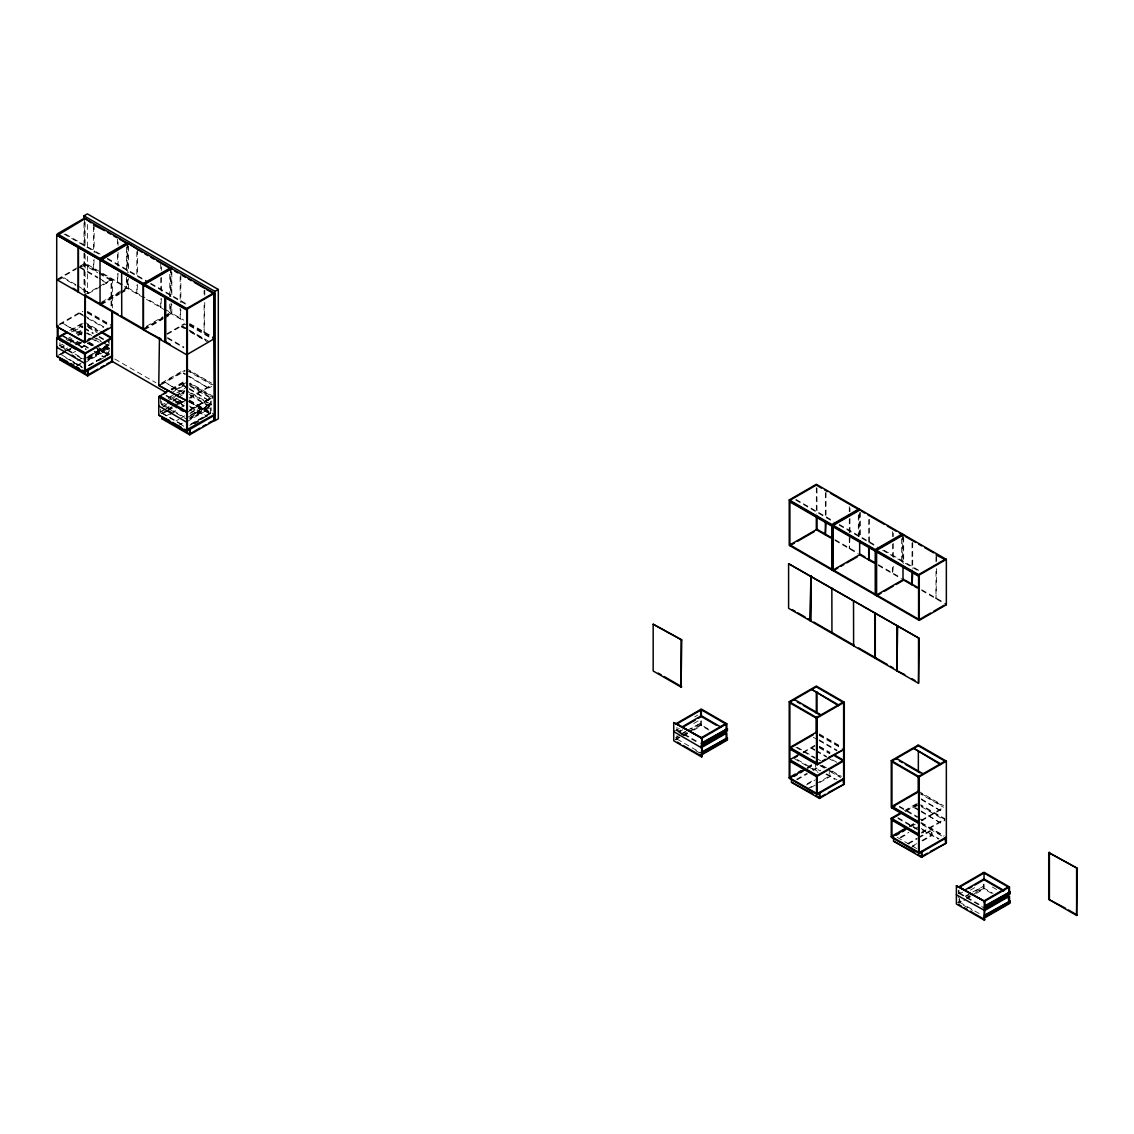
<?xml version="1.0" encoding="UTF-8"?>
<svg xmlns="http://www.w3.org/2000/svg" width="1134" height="1134" viewBox="0 0 1134 1134"><rect width="100%" height="100%" fill="white"/><g stroke="black" fill="none" stroke-linecap="round" stroke-linejoin="round"><path stroke-width="0.75" stroke-dasharray="5 3.75" d="M57.352 279.177L85.121 263.145L100.118 271.806M58.004 279.559L76.091 269.141M77.58 268.262L85.121 263.924M59.521 279.474L62.526 277.731L75.85 285.428M81.407 266.83L84.426 265.087L97.751 272.784M84.653 294.939L97.85 287.313M99.324 286.463L111.061 279.687L111.061 307.498M88.268 293.635L112.422 279.687L112.422 307.924M59.478 324.069L81.492 311.368M59.478 324.863L82.924 311.326M82.867 314.77L79.904 313.055L79.904 313.849L82.924 312.105M101.521 302.168L127.107 287.384L101.606 272.67M100.019 303.813L127.107 288.178L127.107 277.702M100.699 304.21L119.424 293.38M120.261 292.912L128.468 288.178L144.954 297.703M101.365 304.592L119.424 294.174M120.941 293.295L128.468 288.957L128.468 278.482M69.755 330.391L81.492 323.615M71.215 330.334L84.426 322.708M82.867 327.017L79.904 325.316L79.904 326.096L82.924 324.352M71.47 331.908L82.13 325.756M73.667 331.426L82.81 326.138M76.176 333.127L82.229 329.625M66.169 339.576L70.705 336.954M76.758 333.467L82.825 329.966M67.09 340.455L70.124 338.712M77.693 334.332L82.229 331.709M68.423 340.37L71.47 338.612M77.566 335.083L84.327 331.185M59.28 345.643L62.994 344.282M69.089 340.753L72.137 338.995M78.232 335.48L84.327 331.964M60.797 347.273L63.844 345.516M69.939 341.986L72.987 340.228M61.477 347.656L64.525 345.898M70.62 342.383L73.667 340.625M74.66 343.205L77.693 341.447M64.652 349.655L67.686 347.911M75.255 343.545L78.274 341.788M75.397 344.608L79.904 342M62.554 352.277L68.607 348.776M76.176 344.41L79.21 342.666M58.004 355.424L62.526 352.816M64.028 351.951L70.053 348.464M76.403 344.793L82.286 341.405M59.28 354.843L70.62 348.294M76.715 344.779L79.791 343.007M68.281 350.278L71.215 348.577M78.558 344.339L81.492 342.652M61.477 354.361L66.041 351.724M67.572 350.845L70.62 349.088M78.232 344.679L81.279 342.922M80.812 347.472L84.426 345.388M72.689 352.943L75.624 351.257M81.492 347.869L84.426 346.168M77.537 360.697L81.946 358.16M88.608 356.033L109.8 343.8M85.589 358.301L108.439 345.105M87.672 357.238L110.381 344.141M88.636 357.323L108.439 345.884L108.439 339.179M87.786 358.585L109.8 345.884L106.809 344.155M81.265 362.979L73.923 367.218L73.923 362.001M87.672 359.336L108.878 347.089M77.537 365.913L80.471 364.227M87.814 359.988L98.077 354.049L98.077 348.847M88.636 359.818L108.439 348.379L108.439 355.084L97.779 361.236M146.371 326.323L162.927 316.755M164.43 315.89L170.454 312.417L146.456 298.568M84.738 362.852L109.119 348.776L109.119 353.794M143.366 328.846L162.927 317.548M164.43 316.67L170.454 313.197L170.454 302.735M144.046 329.229L171.815 313.197L183.807 320.128M144.713 329.625L162.772 319.193M164.288 318.328L171.815 313.976L171.815 304.436M88.608 365.233L109.8 353M88.636 365.743L108.439 354.304L99.31 349.031M89.189 365.573L107.361 355.084M166.726 333.864L184.332 323.686M167.407 334.247L184.984 324.097M184.459 327.825L181.497 326.11L181.497 326.89L186.486 324.012M161.538 382.994L183.552 370.294M160.064 384.624L184.984 370.251M161.538 384.568L184.984 371.031M171.135 388.934L184.332 381.308M171.135 389.713L184.332 382.087M171.815 390.096L184.984 382.498M187.89 387.658L181.964 384.242L181.964 385.021L186.486 382.413M175.047 389.954L184.19 384.667M171.149 392.988L184.87 385.064M169.15 397.297L175.203 393.796M176.72 392.917L185.806 387.672M168.229 398.502L171.248 396.758M178.818 392.392L184.885 388.891M170.667 398.502L173.7 396.758M175.203 395.879L184.289 390.635M161.34 401.223L161.34 404.569L165.054 402.414M166.585 401.535L175.047 396.645M175.727 396.262L184.885 390.975M165.054 403.208L162.006 404.966L162.006 404.172L183.113 416.362M171.149 399.678L174.197 397.921M180.292 394.405L186.387 390.89L211.179 405.192L211.179 398.502L190.214 386.382M164.387 405.306L167.435 403.548M173.53 400.033L176.578 398.275M178.095 397.396L184.19 393.881M162.006 407.46L166.585 404.824M172.68 401.308L177.244 398.672M164.614 409.119L160.659 412.081M166.131 408.24L169.15 406.496M175.203 402.995L179.753 400.373M163.679 410.324L169.746 406.837M177.315 402.457L180.334 400.713M168.201 408.878L171.432 407.007M177.003 403.789L181.964 400.926M169.15 408.58L172.184 406.837M173.7 405.958L181.27 401.592M160.9 413.867L171.815 407.574M177.457 404.314L185.806 399.48M165.054 411.628L171.999 407.616M178.095 404.101L183.368 401.053M189.647 397.524L211.661 384.823M165.933 411.741L171.815 408.353M179.144 404.115L183.552 401.578M168.101 410.65L162.006 414.165L162.006 410.82M169.632 409.771L172.68 407.999M180.292 403.605L186.387 400.089L210.499 414.009L210.499 407.304L190.696 418.744M189.647 398.317L211.661 385.603M186.401 375.326L208.613 388.14L211.619 386.411M166.726 415.71L171.135 413.173M172.595 412.322L175.529 410.636M181.397 407.248L184.332 405.547M170.341 414.406L176.209 411.018M189.647 409.785L213.121 396.234L190.356 383.079M190.696 409.544L210.499 398.105L210.499 404.81L190.696 416.235M189.647 410.565L211.661 397.85M186.798 412.578L211.179 398.502M189.364 389.288L208.613 400.401L213.121 397.793L189.449 384.114M175.983 420.927L178.917 419.24M180.391 418.389L184.785 415.838M190.654 412.45L199.471 407.375L199.471 412.592M189.874 413.697L200.137 407.758L200.137 412.974L189.874 418.914M190.668 414.959L211.86 402.712M190.696 415.455L210.499 404.016M186.713 417.922L210.938 403.931M189.846 417.51L211.86 404.81L186.387 390.096M189.732 418.248L210.938 406.015M178.123 425.689L184.006 422.302M186.798 421.777L211.179 407.701L211.179 414.392M190.668 424.159L211.86 411.925M192.213 423.776L210.499 413.23M189.732 425.378L210.938 413.13M193.744 423.691L208.982 414.888M194.424 424.073L200.52 420.558M694.717 716.83L697.736 715.086M679.337 728.467L675.623 730.622L684.61 735.81M677.82 731.855L680.868 730.098M678.501 732.252L683.065 729.601M693.739 723.449L699.834 719.934M681.08 733.911L685.631 731.288M687.147 730.409L701.351 722.882L690.762 729.006M675.623 737.738L680.159 735.115M681.676 734.237L689.245 729.871M675.028 739.481L687.147 732.493M688.65 731.614L700.769 724.626L710.394 730.183M675.623 739.822L701.351 724.966M684.596 735.427L687.643 733.67M693.739 730.154L701.351 725.746L701.351 719.948M803.099 752.097L814.836 745.321M803.099 752.877L816.31 745.251M814.751 749.574L811.788 747.859L811.788 748.638L814.793 746.909M807.266 767.151L811.788 764.543M807.266 767.931L815.63 763.111L815.63 768.328L820.052 770.879M807.493 768.583L813.361 765.195M796.55 779.341L806.827 773.402M812.695 770.014L816.31 767.931L820.718 770.482M797.23 779.724L807.493 773.799M813.361 770.411L816.31 768.71M807.266 783.707L814.609 779.469M806.487 784.941L815.289 779.852M807.266 788.924L814.609 784.685M816.083 783.835L829.28 776.209L829.28 770.992M810.881 787.62L818.224 783.381M819.684 782.531L829.96 776.606L829.96 773.119M904.478 810.626L917.689 803M905.953 810.569L917.689 803.779M905.159 811.802L916.896 805.027M919.773 810.2L913.848 806.784L913.848 807.564L918.356 804.956M909.326 826.076L913.848 823.468M909.553 826.729L915.421 823.341M921.517 820.08L943.531 807.365M911.027 826.658L915.421 824.12M921.517 820.86L943.531 808.145M921.247 799.583L940.483 810.697L943.502 808.953M900.07 837.416L908.887 832.328M914.755 828.94L917.689 827.253M900.75 837.799L908.093 833.575M921.517 832.328L945.005 818.776L920.723 804.757M921.517 833.107L945.005 819.556L920.723 805.537M921.247 811.831L940.483 822.944L945.005 820.336M907.866 843.469L916.669 838.395M918.143 837.544L931.34 829.918L931.34 835.134L921.077 841.059M908.547 843.866L917.349 838.777M918.809 837.941L932.02 830.315L932.02 835.517L918.809 843.143M912.26 846.148L919.603 841.91M910.007 848.232L917.349 843.994M958.967 890.077L958.967 893.436L962.823 891.196M962.695 892.061L959.648 893.819L959.648 890.474M970.307 890.162L974.886 887.525M965.275 896.229L971.328 892.727M972.844 891.863L984.029 886.079L974.942 891.324M965.856 896.569L968.89 894.825M957.706 902.678L960.725 900.935M966.778 897.433L969.811 895.69M975.864 892.189L983.433 887.823L993.072 893.379M961.32 901.275L958.287 903.018L958.287 896.328M966.579 898.227L970.307 896.087M971.838 895.208L984.029 888.163M958.967 899.276L959.648 903.018L965.743 899.503M967.259 898.624L970.307 896.866M976.402 893.351L984.029 888.943L984.029 881.458M795.912 499.385L833.405 521.03M839.259 524.404L876.752 546.049M884.109 550.302L920.099 571.082M795.912 500.165L836.41 523.539M839.259 525.198L879.757 548.572M882.606 550.217L918.611 570.997M834.993 539.671L857.488 552.655M878.34 564.689L900.835 577.688M921.687 589.723L944.183 602.707M834.993 540.45L858.31 553.916M878.34 565.483L901.658 578.935M921.687 590.502L945.005 603.968M65.545 234.114L104.526 256.624M107.39 258.283L147.874 281.657M150.737 283.302L188.23 304.947M64.043 234.029L100.033 254.81M107.39 259.062L147.874 282.437M150.737 284.081L186.727 304.862M189.803 323.587L213.802 337.436M84.426 263.527L100.274 272.684M101.606 273.45L144.954 298.483M146.456 299.348L183.807 320.908M189.52 324.211L213.121 337.833M84.426 264.307L98.077 272.203M99.225 272.855L111.742 280.084L111.742 308.306M189.449 324.948L213.121 338.612M99.225 273.634L111.061 280.467M189.449 325.727L210.159 337.691M79.904 266.915L97.666 277.178M99.154 278.028L106.553 283.075L99.154 278.808M187.89 329.257L181.964 325.841L187.89 330.037M189.364 330.107L208.613 341.221M190.384 331.241L205.183 339.775M79.904 267.695L97.666 277.958M189.364 330.901L205.651 340.299M181.497 326.89L184.459 328.605M190.384 332.021L208.146 342.27M75.85 284.648L62.526 276.951L62.526 277.731M77.325 285.499L89.161 293.111L77.325 286.278M167.548 337.592L183.821 346.99M167.548 338.371L183.821 347.769M87.389 311.382L111.061 325.047M186.486 368.593L211.647 383.122M819.258 733.925L841.471 746.739M918.356 791.135L943.516 805.664M87.389 312.162L109.587 324.976M189.449 371.087L213.121 384.752M819.258 734.704L839.982 746.668M921.318 793.63L943.516 806.444M87.389 312.941L109.587 325.756M186.486 370.152L211.647 384.681M819.258 735.484L842.945 749.163M918.356 792.709L943.516 807.238M84.355 315.621L105.065 327.584M187.89 375.397L181.964 371.98L184.927 374.475M189.364 376.261L208.613 388.14M819.187 739.878L836.949 750.127M921.247 798.804L940.483 810.697M79.904 313.849L85.83 317.265M87.304 318.115L103.591 327.513M813.262 737.242L817.713 739.807M819.187 740.658L836.949 750.921M84.426 321.928L99.594 330.689M819.343 746.229L829.96 752.352M87.389 324.409L98.077 330.589M189.449 383.335L213.121 397.013M819.258 746.966L829.96 753.132M87.389 325.203L97.751 331.185M819.258 747.745L829.62 753.727M921.318 806.671L943.516 819.485M87.332 326.209L96.319 331.397M189.392 385.135L211.86 398.105M88.154 327.471L97.141 332.659M84.355 327.882L93.229 332.999M99.154 336.415L103.591 338.981M189.364 388.508L208.613 400.401M816.225 750.424L826.587 756.406M832.512 759.823L836.949 762.388M921.247 811.051L940.483 822.944M79.904 326.096L82.867 327.797M84.355 328.662L93.229 333.779M99.154 337.209L103.591 339.761M181.964 385.021L187.89 388.438M811.788 748.638L814.751 750.354M816.225 751.204L826.587 757.186M828.075 758.036L835.474 762.317M913.848 807.564L919.773 810.98M87.332 332.914L94.887 337.266M96.319 338.102L105.434 343.361M85.149 332.432L101.635 341.944M103.137 342.808L109.119 346.267L109.119 339.576M94.817 339.732L99.31 342.326M105.306 345.785L109.8 348.379M189.392 394.334L211.86 407.304M91.145 338.4L98.63 342.723M104.626 346.182L109.119 348.776M190.214 395.596L211.179 407.701M81.761 334.204L62.526 323.091L81.761 334.984M183.821 393.129L164.586 382.016L183.821 393.909M797.358 747.349L815.119 757.611M816.608 758.462L821.044 761.027M899.418 806.274L920.142 818.238M795.884 747.278L815.119 758.391M899.418 807.054L917.179 817.316M918.668 818.167L923.104 820.732L923.104 819.953M88.849 341.944L97.24 346.791M98.757 347.67L109.474 353.851M189.435 400.018L214.482 414.477M822.193 765.337L826.615 767.888M832.158 771.092L841.357 776.393M921.304 822.561L944.168 835.758M88.849 342.723L93.527 345.431M99.154 348.677L109.474 354.63M189.435 400.798L211.604 413.598M820.718 765.266L826.615 768.668M828.089 769.518L841.357 777.187M920.723 823L943.488 836.141M88.821 342.978L93.371 345.601M189.392 401.039L211.86 414.009M88.169 343.12L92.591 345.672M98.474 349.074L107.319 354.177M190.228 402.031L210.853 413.953M820.052 765.663L824.461 768.214M830.357 771.616L840.677 777.57M922.112 824.588L942.737 836.495M87.346 342.907L92.648 345.955M94.136 346.82L108.439 355.084M87.375 343.177L91.939 345.813M98.034 349.329L107.163 354.602M114.775 358.996L155.882 382.739M189.392 402.074L209.18 413.499M83.987 345.133L88.551 347.769M94.646 351.285L105.306 357.437M176.861 398.757L184.473 403.151M189.435 406.015L207.309 416.334M826.615 773.884L836.935 779.838M921.304 828.557L938.995 838.763M88.169 348.322L83.746 345.771L83.746 340.569M94.065 351.724L102.896 356.841M190.228 407.248L206.431 416.603M825.935 774.281L834.78 779.384M922.112 829.804L938.314 839.16M62.526 335.352L86.198 349.017M166.06 395.128L183.821 405.377M797.358 759.61L819.57 772.424M897.944 817.671L920.142 830.485M62.526 336.132L86.198 349.796M166.06 395.908L183.821 406.156M794.41 758.674L818.082 772.353M897.944 818.45L920.142 831.279M59.946 345.26L84.058 359.18M60.768 346.508L72.009 353M77.254 356.019L81.747 358.613M161.34 404.569L186.118 418.885M992.335 887.043L996.829 889.637M61.746 354.97L82.371 366.877M162.332 413.045L184.431 425.803M897.15 837.289L917.775 849.196M65.985 357.933L82.555 367.501M162.006 413.386L184.615 426.427M72.845 362.171L81.691 367.274M180.802 424.485L183.751 426.2M708.892 730.098L700.67 725.363L700.67 718.658M991.555 893.294L983.348 888.56L983.348 881.855M676.97 729.842L699.579 742.898M959.648 893.039L982.242 906.094M695.766 741.48L676.289 730.225L676.289 726.88M958.967 893.436L983.759 907.739M676.97 739.042L701.081 752.962M959.648 902.239L980.74 914.415M676.289 739.439L676.97 739.822L676.97 733.131M695.766 750.68L700.259 753.274M963.461 905.23L972.448 910.418M983.433 885.739L983.433 887.823M959.648 898L959.648 903.018M958.287 890.474L958.287 893.819M936.656 556.312L936.656 561.571M936.656 568.573L935.975 598.752L935.975 568.97M935.975 556.709L935.975 561.968M923.104 832.2L923.104 832.98M912.714 542.506L912.714 568.772M912.048 542.888L912.048 569.169M903.685 536.495L903.685 563.57M903.004 537.672L903.004 562.28M902.338 534.752L902.338 562.776M901.658 538.65L901.658 563.173M893.309 533.037L893.309 536.552M893.309 543.555L893.309 557.574M893.309 566.334L892.628 573.719L892.628 564.973M892.628 531.676L892.628 536.935M892.628 543.951L892.628 556.213M869.367 519.23L869.367 543.753M868.701 519.613L868.701 542.392M860.337 512.256L860.337 537.644M859.657 512.653L859.657 537.247M858.991 514.184L858.991 537.757M858.31 515.375L858.31 536.396M849.961 508.018L849.961 511.519M849.961 518.522L849.961 536.042M849.961 537.799L849.281 548.7L849.281 534.681M849.281 506.657L849.281 511.916M849.281 518.918L849.281 532.937M826.02 492.454L826.02 516.976M825.354 492.836L825.354 517.359M816.99 488.187L816.99 513.518M816.324 487.62L816.324 513.971M676.97 727.277L676.97 730.622M204.772 290.191L204.772 295.435M204.772 302.452L204.092 332.616L204.092 302.835M204.092 290.573L204.092 294.075M191.221 397.396L191.221 398.176M191.221 409.657L191.221 410.437M180.845 274.612L180.845 302.65M180.845 309.653L180.164 318.796L180.164 308.292M180.164 276.753L180.164 301.29M171.815 272.103L171.815 298.285M171.135 269.793L171.135 296.144M171.135 303.076L171.135 313.594M170.454 267.837L170.454 296.654M169.774 274.272L169.774 297.037M169.774 304.054L169.774 312.814M161.425 266.915L161.425 270.416M161.425 277.419L161.425 291.438M161.425 298.44L160.745 307.597L160.745 298.837M160.745 263.797L160.745 270.799M160.745 277.816L160.745 290.077M160.659 398.261L160.659 403.279M160.659 409.133L160.659 412.493M137.498 249.593L137.498 275.874M137.498 284.62L136.817 293.777L136.817 285.017M136.817 251.734L136.817 276.257M128.468 246.135L128.468 272.401M127.788 244.774L127.788 272.855M127.788 279.8L127.788 288.56M127.107 242.818L127.107 270.728M126.427 247.495L126.427 270.261M126.427 277.263L126.427 287.781M118.078 241.882L118.078 245.383M118.078 252.4L118.078 266.405M118.078 273.422L117.397 282.564L117.397 273.804M117.397 238.778L117.397 245.78M117.397 254.54L117.397 265.044M97.411 348.45L97.411 353.666M94.15 224.56L94.15 252.598M94.15 259.601L93.47 268.744L93.47 259.998M93.47 226.701L93.47 251.238M87.375 224.504L87.375 247.524M87.375 256.383L87.375 293.578M85.121 222.051L85.121 247.382M85.121 254.385L85.107 293.904M84.44 219.741L84.44 246.092M84.44 253.024L84.426 292.544M83.987 222.916L83.987 245.936M83.987 253.024L83.987 291.991M59.946 342.681L59.946 346.04"/><path stroke-width="1.5" d="M83.987 215.829L87.375 213.872L218.309 289.468L218.309 418.772L214.936 420.728L214.936 291.424L83.987 215.829L83.987 219.372M111.061 325.841L111.742 327.003L84.611 342.624L56.7 326.507L56.714 235.022L187.337 309.653L186.671 310.05M93.47 224.957L104.611 230.613M78.303 292.062L78.303 247.481L79.068 247.141M100.699 258.85L127.788 243.2M122.415 272.16L121.65 272.5L121.735 317.137M85.277 295.464L84.611 342.624M56.7 326.507L85.334 342.255L85.334 295.336M99.976 304.564L100.642 304.181L93.456 300.028M170.454 267.837L143.366 283.486L143.408 329.654L161.354 339.222M144.046 283.869L171.135 268.234M144.089 284.677L143.323 285.017L143.323 329.597M66.821 332.092L58.004 337.181L85.334 352.943L111.742 337.691L101.124 331.567M112.422 356.331L84.611 372.335L56.7 356.232L56.7 337.989L85.334 353.723M58.004 337.96L66.821 332.872M57.38 346.635L56.7 347.188L84.611 363.291L85.277 362.752M56.7 356.232L67.657 361.774M87.587 340.172L90.522 338.471M93.456 336.784L108.127 328.307M56.7 337.989L84.611 354.091L111.742 338.471L102.188 332.957M214.936 291.424L218.309 289.468M214.482 293.252L84.44 218.182L57.352 233.817L187.379 308.902L214.482 293.252L214.482 420.473L189.647 434.804L161.652 418.644L162.998 418.644M112.422 355.552L84.653 370.804M89.047 374.263L97.85 369.174M100.798 367.473L103.733 365.786M106.667 364.085L109.601 362.398M60.938 359.719L59.592 359.719L87.587 375.893L112.422 361.548L112.422 311.453M159.44 338.272L158.76 385.432L187.337 401.152M158.76 385.432L186.713 400.784M214.482 415.257L186.671 431.26L158.76 415.157L158.76 396.9L168.201 390.62M163.792 393.952L166.726 392.251M158.76 415.157L169.717 420.7M158.76 396.9L187.337 412.62L159.398 396.489M187.337 421.664L186.671 422.217L158.76 405.958M191.107 433.174L199.91 428.099M202.844 426.398L205.793 424.711M208.727 423.01L211.661 421.324M789.221 499.952L816.324 484.303L946.351 559.388L946.351 604.748L919.263 620.383L789.221 545.312L789.221 499.952L919.263 575.023L946.351 559.388M816.99 484.7L789.902 500.335L789.902 545.695L794.424 543.101M653.17 624.21L681.747 639.93L681.066 687.091L653.17 670.988L653.17 624.21L681.747 639.93M797.429 541.357L813.985 531.803M859.657 509.336L832.569 524.971L832.569 570.331M816.324 517.402L816.324 529.663L825.354 534.879L826.02 522.235M788.598 563.711L919.22 638.357L918.54 683.32L788.598 608.292L788.598 563.711L919.22 638.357M810.938 575.831L810.271 620.808M837.771 568.12L833.249 570.728L833.249 525.368L860.337 509.733L860.337 510.513M840.776 566.376L843.781 564.647M846.8 562.903L857.332 556.822M903.004 534.355L875.916 550.004L875.916 595.364M903.004 535.928L903.685 534.752L876.596 550.387L876.596 595.747M859.657 540.677L859.657 554.696L868.701 559.913L869.367 547.254M831.945 588.744L832.611 588.348L831.846 588.688L831.945 633.325L832.611 632.928M854.285 600.864L853.519 601.204L853.619 645.827L854.285 645.444M935.975 554.951L945.685 559.785L945.685 558.991L918.583 574.64L918.583 620M903.685 579.332L876.596 594.967L918.583 619.221M878.099 594.882L881.118 593.153M884.123 591.409L893.153 586.193M896.158 584.464L903.685 580.112M673.724 722.571L702.3 738.291L701.62 756.931L673.724 740.814L673.724 722.571L702.3 738.291M903.004 565.71L903.004 579.715L912.048 584.931L912.714 572.287M675.623 723.917L701.351 709.062L726.823 723.761L726.823 730.466L701.081 745.321M676.97 723.917L701.351 709.841L701.351 716.546L698.303 718.304M875.958 613.381L875.193 613.721L875.193 658.287L875.958 657.961M674.404 731.217L673.724 731.614L701.62 747.887L702.3 747.334M681.548 727.206L701.351 715.767L720.941 727.078M684.596 726.228L695.255 720.062M853.519 645.785L854.2 645.388L813.815 622.084M701.081 737.837L725.462 723.761M701.081 738.631L726.823 723.761M701.081 743.238L727.404 728.723L727.404 730.806L701.677 745.662M701.677 743.578L727.404 728.723M920.099 619.136L930.631 613.04M933.636 611.311L944.168 605.23M725.462 732.975L701.081 747.051L701.762 747.434M701.081 747.83L726.823 732.975L726.823 739.666L701.081 754.521M701.081 752.437L727.404 737.922L727.404 740.006L701.677 754.861M844.291 778.888L817.203 794.523L789.207 778.363L789.207 701.719L816.31 686.07L844.291 702.244L844.291 784.09L819.471 798.435L791.475 782.276L791.475 778.789M701.677 752.778L727.404 737.922M816.976 686.467L789.888 702.102L789.888 777.967L804.942 769.277M896.966 670.86L897.632 625.883L896.866 626.223L896.866 670.804L904.833 674.617M842.945 702.244L816.523 717.482L816.523 764.415L819.542 762.672M789.207 701.719L817.203 717.879L844.291 702.244M816.31 732.224L789.888 747.462L816.523 762.842M813.361 734.69L789.888 748.256L816.523 763.636M800.165 753.784L789.888 759.723L817.203 775.486L843.625 760.248L834.511 754.989M794.296 757.966L797.23 756.265M795.232 774.097L789.207 777.584L817.203 793.743L844.291 778.094M798.237 772.367L801.256 770.624M794.296 776.209L797.23 774.508M800.165 772.821L803.099 771.12M822.405 761.027L825.339 759.326M828.274 757.64L843.625 749.56L817.203 764.798L789.888 749.035M791.475 782.276L812.78 793.786M843.625 761.027L817.203 776.28L789.888 760.503M820.931 796.805L825.339 794.268M828.274 792.567L843.625 784.487L842.945 778.888M918.583 823.341L891.267 807.564L891.267 760.645L918.356 744.995L946.351 761.155L946.351 843.016L921.517 857.361L893.535 841.187L893.535 837.714M918.356 745.775L891.948 761.027L891.948 807.961L894.882 806.26M945.685 760.772L918.583 776.407L918.583 852.272M891.267 760.645L919.263 776.804L946.351 761.155M918.356 791.135L891.948 806.387L918.583 821.767M916.896 792.765L891.948 807.167L918.583 822.561M946.351 837.799L919.263 853.448L891.267 837.289L891.267 818.252L901.544 812.327M892.741 818.181L901.544 813.106M897.292 833.022L891.267 836.495L919.263 852.669L946.351 837.02M898.61 832.271L905.953 828.033M906.619 828.415L891.948 836.892L891.948 819.428M896.356 835.134L899.29 833.433M902.225 831.746L905.159 830.045M893.535 841.187L914.84 852.711M922.991 855.731L927.399 853.179M930.334 851.492L945.685 843.413L945.005 837.799M956.387 885.767L984.978 901.487L984.298 920.128L956.387 904.011L956.387 885.767L984.978 901.487M958.287 887.128L984.029 872.259L1009.487 886.958L1009.487 893.663L985.262 907.654M959.648 887.128L984.029 873.038L984.029 879.743L974.886 885.016M964.212 890.403L984.029 878.963L1003.618 890.275M968.79 888.546L971.838 886.788M1048.723 852.584L1077.3 868.304L1076.62 915.464L1048.723 899.347L1048.723 852.584L1077.3 868.304M1008.14 886.958L983.759 901.048L984.425 901.431M983.759 901.828L1009.487 886.958M985.262 905.57L1010.082 891.919L1010.082 894.003L984.34 908.858M984.34 906.775L1010.082 891.919M985.276 909.369L1008.14 896.172L1008.806 901.587M984.425 910.63L1009.487 896.172L1009.487 902.862L984.425 917.335M984.978 910.687L956.387 894.811M985.262 914.769L1010.082 901.119L1010.082 903.203L984.34 918.058M984.34 915.974L1010.082 901.119M1048.723 899.347L1065.549 908.291M816.99 485.48L821.512 488.088M824.489 489.817L827.494 491.546M830.499 493.276L858.991 509.733L858.991 508.939L831.888 524.588L831.888 569.948M861.84 511.377L864.859 513.121M867.836 514.836L884.336 524.362M887.341 526.091L896.328 531.293M899.319 533.008L902.338 534.752L902.338 533.972L875.235 549.607L875.235 594.967M905.187 536.396L915.691 542.463M918.682 544.192L921.687 545.922M924.678 547.651L933.679 552.853M789.902 501.129L831.888 525.368M833.249 526.148L875.235 550.387M876.596 551.181L918.583 575.42M789.902 501.908L831.888 526.148M833.249 526.927L875.235 551.181M876.596 551.96L918.583 576.2M833.49 538.806L816.99 529.28L789.902 544.915L831.888 569.169M864.859 556.907L860.337 554.299L833.249 569.948L875.235 594.188M867.836 558.637L875.335 562.96M905.187 580.197L918.682 587.993M825.991 535.262L830.499 537.856M869.339 560.281L873.832 562.875M914.188 586.179L917.179 587.908M946.351 604.748L945.685 603.572M792.156 609.568L795.033 611.226M797.911 612.884L805.097 617.038M807.975 618.696L810.853 620.369M858.608 647.939L887.468 664.595M890.346 666.268L893.238 667.926M912.019 678.77L914.897 680.443M91.131 222.831L85.121 218.564L58.018 234.993M107.617 232.342L110.608 234.072M113.613 235.801L116.604 237.53M119.58 239.246L127.107 243.597L127.107 242.818L100.019 258.453L100.061 304.621M141.963 252.173L128.468 243.597L101.365 260.012M144.954 253.903L147.959 255.632M150.964 257.361L153.955 259.091M156.96 260.834L170.454 268.616M174.806 271.139L177.825 272.883M182.305 275.463L185.31 277.192M188.301 278.921L191.306 280.665M194.311 282.394L204.8 288.447M206.275 289.298L212.299 292.785M56.714 235.022L186.713 310.064M213.802 338.23L214.482 338.612L186.671 354.772L56.714 279.602M816.31 686.864L843.625 702.626L843.625 778.491M917.689 745.392L945.005 761.155M821.044 714.888L794.41 699.508L794.41 700.288M923.104 773.799L896.47 758.419L896.47 759.213M797.358 701.989L800.321 703.704M803.283 705.405L819.57 714.803M899.418 760.914L902.38 762.629M905.343 764.33L920.142 772.878M73.015 288.234L76.091 290.006M84.823 295.038L92.52 299.489M101.365 304.592L118.007 314.203M120.87 315.847L143.366 328.846M165.309 341.674L170.213 344.339M789.888 702.896L816.523 718.276M891.948 761.807L918.583 777.187M834.511 755.768L842.108 760.149M658.244 673.142L661.193 674.829M664.127 676.53L681.747 686.708M1068.483 909.978L1077.3 915.067M111.387 360.952L166.202 392.605M111.061 361.548L111.742 361.944L111.742 356.728M213.121 420.473L213.802 420.856L213.802 415.654M159.398 395.709L186.713 411.472M891.267 818.252L918.583 834.029M891.267 819.031L918.583 834.808M983.348 872.656L1008.806 887.355L1008.806 894.06M789.888 761.283L816.523 776.662M891.948 820.208L918.583 835.588M60.088 340.2L63.093 341.929M66.084 343.659L75.071 348.847M168.144 402.584L177.131 407.772M180.136 409.502L183.127 411.231M716.419 725.25L700.67 716.149L700.67 709.459L726.143 724.158L726.143 729.176M983.348 879.346L995.326 886.278M996.077 886.703L1003.618 891.055M72.066 355.112L75 356.969M168.243 410.806L171.191 412.507M723.152 731.628L726.143 733.358L726.143 738.39M87.587 369.897L88.268 375.496L85.319 373.795M189.647 428.808L190.328 434.421L187.379 432.72M819.471 792.439L820.137 798.038L819.471 797.656M921.517 851.365L922.197 856.964L921.517 856.581M717.935 734.534L720.941 736.278M186.713 429.729L214.482 414.477L213.802 292.87L186.713 308.505L186.713 412.266M70.591 363.475L73.54 365.176M76.474 366.863L79.437 368.578M82.343 370.251L85.334 371.98L85.334 352.943M172.651 422.387L181.497 427.49M184.403 429.176L187.379 430.906L187.379 308.902M61.746 360.187L64.681 361.888M67.629 363.589L70.577 365.29M73.526 366.991L82.371 372.094M163.806 419.112L166.741 420.813M169.689 422.514L172.637 424.215M175.586 425.916L184.431 431.019M815.715 795.487L818.663 797.188M917.775 854.412L920.723 856.113M676.289 723.535L701.762 738.234L701.62 756.931M958.967 886.731L982.937 900.566M677.338 742.118L680.272 743.819M683.207 745.506L702.3 756.534M958.542 904.464L961.476 906.165M964.41 907.866L967.345 909.553M970.279 911.254L984.978 919.731M1076.62 868.701L1076.62 915.464M1049.389 852.187L1049.389 898.964M984.298 901.87L984.298 920.128M921.517 852.144L921.517 857.361M919.263 575.023L919.263 620.383M919.263 776.804L919.263 853.448M918.54 638.74L918.54 683.32M918.356 750.991L918.356 771.857M918.356 777.059L918.356 792.709M912.048 570.926L912.048 584.931M875.292 613.763L875.292 658.344M868.701 545.893L868.701 559.913M825.354 520.875L825.354 534.879M819.471 793.219L819.471 798.435M817.203 717.879L817.203 764.798M817.203 775.486L817.203 794.523M816.99 516.098L816.99 530.06M816.976 691.754L816.976 712.932M816.976 716.461L816.976 732.337M816.523 775.883L816.523 793.346M816.31 692.151L816.31 713.314M816.31 716.844L816.31 733.003M681.066 640.327L681.066 687.091M189.647 429.602L189.647 434.804M186.671 413.017L186.671 431.26M171.815 269.396L171.815 268.616L144.713 284.265L144.713 285.825M165.082 297.576L165.082 342.156M160.064 338.485L160.064 339.264M160.064 384.624L160.064 385.404M160.064 396.886L160.064 397.665M111.742 311.368L111.742 355.948M111.061 338.088L111.061 338.868M89.161 338.471L89.161 339.264M87.587 370.676L87.587 375.893M84.611 354.091L84.611 372.335M78.388 247.524L78.388 292.104M58.004 279.559L58.004 280.339M58.004 325.43L58.004 338.74M57.338 326.805L57.338 339.151M165.762 297.193L164.997 297.533L164.997 342.114L165.762 341.773L165.663 297.136M810.853 575.788L810.172 620.752L810.938 620.411L810.853 575.788M838.423 704.852L811.788 689.458L838.423 705.631L838.423 704.852M940.483 763.763L913.848 748.383L940.483 764.557L940.483 763.763"/></g></svg>
